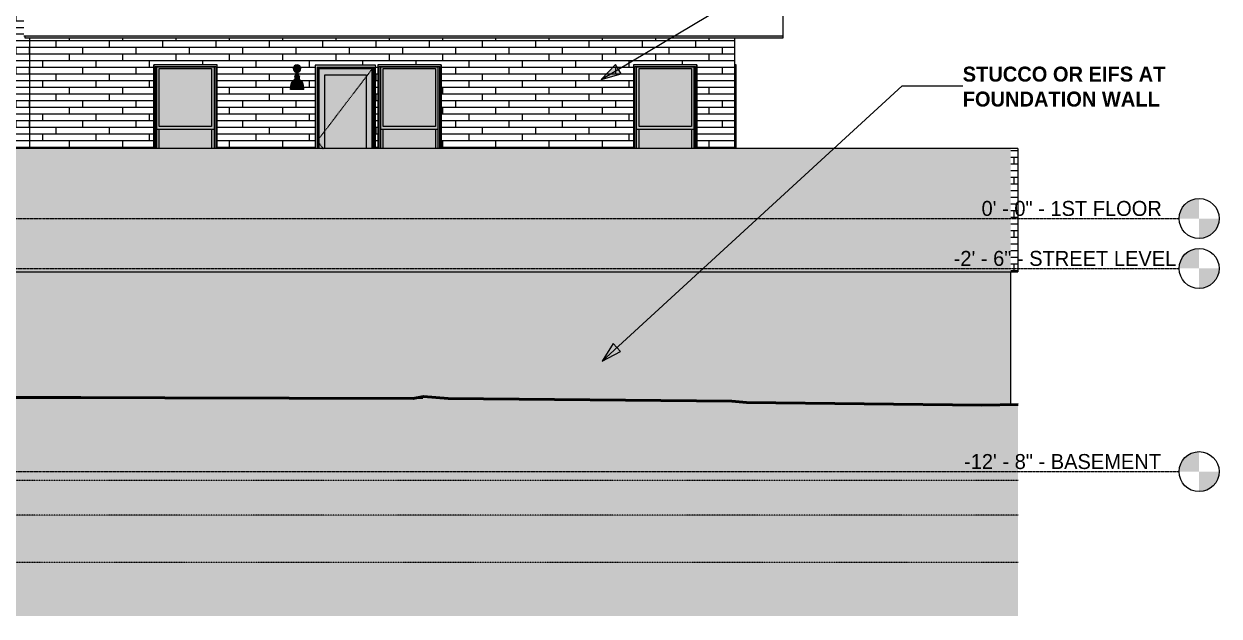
# Model space of a CAD drawing. Header units: inches. Extents: x -4178 to 1394, y -264 to 627.
# Drawn here: x -2524 to -1806, y -239 to 117 of the extents above; entities that cross this region are included whole.
import ezdxf

# ---------------------------------------------------------------- set-up
doc = ezdxf.new("R2010")
doc.units = ezdxf.units.IN
doc.header["$MEASUREMENT"] = 0
for name, pattern in [('Aligning Line 1_8_', [0.25, 0.125, -0.125]), ('Dash 1_16_', [0.125, 0.0625, -0.0625]), ('Grid Line 1_2_', [0.875, 0.5, -0.125, 0.125, -0.125])]:
    doc.linetypes.add(name, pattern=pattern)
for name, color, linetype, lineweight in [('0-1', 7, 'Continuous', 5), ('0-3', 165, 'Continuous', 5), ('A-CLNG-1', 13, 'Continuous', 5), ('A-CLNG-2', 13, 'Continuous', 9), ('A-DOOR-4', 31, 'Continuous', 9), ('A-DOOR-5', 31, 'Dash 1_16_', 9), ('A-DOOR-FRAM', 31, 'Continuous', 9), ('A-DOOR-GLAZ', 31, 'Continuous', 9), ('A-FLOR-LEVL', 51, 'Continuous', 9), ('A-FLOR-LEVL-1', 51, 'Grid Line 1_2_', 9), ('A-FLOR-LEVL-2', 147, 'Continuous', 9), ('A-GLAZ-1', 151, 'Continuous', 9), ('A-GLAZ-2', 151, 'Continuous', 20), ('A-WALL-3', 113, 'Continuous', 9), ('A-WALL-PATT-2', 111, 'Continuous', 9), ('C-TOPO', 7, 'Continuous', 9), ('C-TOPO-1', 250, 'Continuous', 50), ('E-LITE-EQPM', 33, 'Continuous', 9), ('G-ANNO-SYMB', 111, 'Aligning Line 1_8_', 9), ('G-ANNO-SYMB-1', 147, 'Aligning Line 1_8_', 9), ('G-ANNO-TEXT', 231, 'Continuous', 9), ('S-FNDN-1', 32, 'Continuous', 5), ('S-FNDN-2', 32, 'Continuous', 9)]:
    doc.layers.add(name, color=color, linetype=linetype, lineweight=lineweight)
doc.styles.add('Century Gothic', font='ufonts.com_century-gothic.ttf', dxfattribs={"height": 9})
doc.styles.add('Century Gothic_B', font='GOTHICB.TTF', dxfattribs={"height": 9})
pattern_1 = [(0, (-1929.199, 0.8), (0, 4), []), (90, (-1929.199, 0.8), (-8, 8), [4, -28]), (90, (-1913.199, 4.8), (-8, 8), [4, -28])]

# ---------------------------------------------------------------- blocks, each defined once
blk = doc.blocks.new('CTR  - Topography_rvt-1-BUILDING ELEVATION - WEST')
at = {"layer": 'C-TOPO'}
h = blk.add_hatch(dxfattribs=at)
h.set_pattern_fill('FP_3', color=256, style=0, pattern_type=2)
h.set_pattern_definition([(0, (-2936.56, 0), (24, 24), [24, -24]), (0, (-2936.56, 9), (24, 24), [24, -24]), (0, (-2936.56, 18), (24, 24), [24, -24]), (90, (-2933.56, 21), (-24, 24), [24, -24]), (90, (-2924.56, 21), (-24, 24), [24, -24]), (90, (-2915.56, 21), (-24, 24), [24, -24])])
h.paths.add_polyline_path([(-3078.28, -238.78), (-1926.91, -238.78), (-1926.91, -111.74), (-1948.54, -112.02), (-2089.83, -110.5), (-2098.67, -109.67), (-2269.1, -108), (-2283.86, -106.82), (-2289.99, -108), (-2520.53, -107.41), (-2640, -107.55), (-2645.4, -108), (-2730.41, -108), (-2736.58, -107.45), (-2865.63, -107.32), (-3028.03, -105.51), (-3133.52, -105.67), (-3191.84, -108), (-3208.83, -104.64), (-3243.43, -102.17), (-3381.47, -93.2), (-3477.77, -108), (-3552.41, -102.42), (-3643.76, -108), (-3681.9, -102.54), (-3912.57, -3.08), (-3919.57, 0), (-3932.13, 0), (-3985.01, -3.27), (-3985.01, -238.78), (-3133.45, -238.78)], flags=0)
for p, q in [((-1927.07, 0), (-1926.91, 0)), ((-1927.07, 0), (-1926.91, 0)), ((-1926.91, 0), (-1927.07, 0)), ((-2289.85, -107.97), (-2669.64, -106.27)), ((-2640, -107.55), (-2513.66, -107.4)), ((-2289.99, -108), (-2513.66, -107.4)), ((-2283.86, -106.82), (-2289.99, -108)), ((-2269.1, -108), (-2283.86, -106.82)), ((-2284.22, -108), (-2289.99, -108)), ((-2098.67, -109.67), (-2269.1, -108)), ((-2098.67, -109.67), (-2089.83, -110.5)), ((-2081.75, -110.59), (-2098.67, -109.67)), ((-2089.83, -110.5), (-1948.54, -112.02)), ((-2087.79, -110.63), (-2089.83, -110.5)), ((-1926.91, -111.74), (-1948.54, -112.02))]:
    blk.add_line(p, q, dxfattribs=at)
at = {"layer": 'C-TOPO-1'}
for p, q in [((-2513.66, -107.4), (-2640, -107.55)), ((-2289.99, -108), (-2513.66, -107.4)), ((-2283.86, -106.82), (-2289.99, -108)), ((-2269.1, -108), (-2283.86, -106.82)), ((-2098.67, -109.67), (-2269.1, -108)), ((-2089.83, -110.5), (-2098.67, -109.67)), ((-1948.54, -112.02), (-2089.83, -110.5)), ((-1926.91, -111.74), (-1948.54, -112.02))]:
    blk.add_line(p, q, dxfattribs=at)
blk = doc.blocks.new('Level - Level Head - Circle-50818-BUILDING ELEVATION - WEST')
at = {"layer": 'A-FLOR-LEVL'}
h = blk.add_hatch(color=256, dxfattribs=at)
edge = h.paths.add_edge_path(flags=0)
edge.add_line((-1818.2, 0), (-1830.2, 0))
edge.add_arc((-1818.2, 0), 12, 90, 180, ccw=False)
edge.add_line((-1818.2, 12), (-1818.2, 0))
h = blk.add_hatch(color=256, dxfattribs=at)
edge = h.paths.add_edge_path(flags=0)
edge.add_line((-1818.2, -12), (-1818.2, 0))
edge.add_line((-1818.2, 0), (-1806.2, 0))
edge.add_arc((-1818.2, 0), 12, 270, 360, ccw=False)
at = {"layer": 'A-FLOR-LEVL-2'}
blk.add_circle((-1818.2, 0), 12, dxfattribs=at)
blk = doc.blocks.new('CTR - 1st Phase -Stairs _ Elevators_rvt-1-BUILDING ELEVATION - WEST')
at = {"layer": 'A-FLOR-LEVL-1'}
for p, q in [((-4168.71, 0), (-1830.2, 0)), ((-4168.71, -30), (-1830.2, -30)), ((-4168.71, -152), (-1830.2, -152))]:
    blk.add_line(p, q, dxfattribs=at)
at = {"layer": 'G-ANNO-SYMB-1'}
blk.add_line((-1926.91, -206.49), (-4071.96, -206.49), dxfattribs=at)
at = {"layer": '0-3'}
for p in [(0, 0), (0, -30), (0, -152)]:
    blk.add_blockref('Level - Level Head - Circle-50818-BUILDING ELEVATION - WEST', p, dxfattribs=at)
at = {"layer": 'A-FLOR-LEVL', "char_height": 9, "attachment_point": 1, "style": 'Century Gothic'}
for s, insert, width in [('0\' - 0" - 1ST FLOOR', (-1948.81, 10.55), 129.987), ('-2\' - 6" - STREET LEVEL', (-1965.55, -19.45), 150.288), ('-12\' - 8" - BASEMENT', (-1959.32, -141.45), 142.713)]:
    blk.add_mtext(s, dxfattribs=dict(at, insert=insert, width=width))
blk = doc.blocks.new('Door-Inswing-Andersen-400_Series-Single - 3_ 0-1_8_ x custom height - _1st _ 2nd floor-2651741-BUILDING ELEVATION - WEST')
at = {"layer": 'A-DOOR-FRAM'}
for points in [[(-3288.55, 42), (-3288.51, 90.97), (-3254.49, 90.97), (-3254.49, 42), (-3253.46, 42), (-3253.46, 92), (-3289.59, 92), (-3289.59, 42), (-3288.84, 42)], [(-3288.21, 42), (-3288.21, 90.62), (-3288.55, 90.97), (-3288.55, 42)], [(-3254.95, 90.62), (-3254.84, 90.62), (-3254.49, 90.97), (-3288.55, 90.97), (-3288.21, 90.62), (-3255.02, 90.62)], [(-3288.1, 42), (-3287.52, 42), (-3287.52, 89.94), (-3288.21, 90.62), (-3288.21, 42)], [(-3267.59, 89.94), (-3255.52, 89.94), (-3254.84, 90.62), (-3288.21, 90.62), (-3287.52, 89.94), (-3283.96, 89.94)], [(-3257.47, 42), (-3255.52, 42), (-3255.52, 89.94), (-3287.52, 89.94), (-3287.52, 42), (-3283.96, 42), (-3283.96, 86.37), (-3259.09, 86.37), (-3259.09, 42)], [(-3254.95, 42), (-3254.84, 42), (-3254.84, 90.62), (-3255.52, 89.94), (-3255.52, 42)], [(-3254.49, 42), (-3254.49, 90.97), (-3254.84, 90.62), (-3254.84, 42)]]:
    blk.add_hatch(color=256, dxfattribs=at).paths.add_polyline_path(points, flags=0)
at = {"layer": 'A-DOOR-GLAZ'}
blk.add_hatch(color=256, dxfattribs=at).paths.add_polyline_path([(-3259.09, 42), (-3259.09, 86.37), (-3283.96, 86.37), (-3283.96, 42), (-3267.59, 42)], flags=0)
at = {"layer": 'A-DOOR-5'}
for p, q in [((-3287.52, 47.74), (-3255.52, 89.67)), ((-3287.52, 45.45), (-3284.89, 42))]:
    blk.add_line(p, q, dxfattribs=at)
at = {"layer": 'A-DOOR-FRAM'}
for p, q in [((-3289.59, 92), (-3289.59, 42)), ((-3253.46, 92), (-3289.59, 92)), ((-3289.59, 92), (-3289.59, 42)), ((-3253.46, 92), (-3289.59, 92)), ((-3288.55, 90.97), (-3288.55, 42)), ((-3288.55, 90.97), (-3254.49, 90.97)), ((-3288.21, 90.62), (-3288.55, 90.97)), ((-3288.55, 90.97), (-3288.55, 42)), ((-3288.55, 90.97), (-3254.49, 90.97)), ((-3287.52, 89.94), (-3288.21, 90.62)), ((-3288.21, 90.62), (-3288.21, 42)), ((-3254.84, 90.62), (-3288.21, 90.62)), ((-3287.52, 89.94), (-3287.52, 42)), ((-3255.52, 89.94), (-3287.52, 89.94)), ((-3283.96, 42), (-3283.96, 86.37)), ((-3283.96, 86.37), (-3259.09, 86.37)), ((-3259.09, 86.37), (-3259.09, 42)), ((-3255.52, 89.94), (-3254.84, 90.62)), ((-3255.52, 42), (-3255.52, 89.94)), ((-3254.84, 90.62), (-3254.49, 90.97)), ((-3254.84, 42), (-3254.84, 90.62)), ((-3254.49, 90.97), (-3254.49, 42)), ((-3254.49, 90.97), (-3254.49, 42)), ((-3253.46, 42), (-3253.46, 92)), ((-3253.46, 42), (-3253.46, 92))]:
    blk.add_line(p, q, dxfattribs=at)
blk = doc.blocks.new('Window-Double_Hung-Andersen-400_Series-Tilt_Wash - 1st Floor-2636178-BUILDING ELEVATION - WEST')
at = {"layer": 'A-GLAZ-1'}
for points in [[(-2847.06, 42), (-2847.06, 91), (-2812.79, 91), (-2812.79, 42), (-2810.91, 42), (-2810.92, 92.25), (-2848.94, 92.25), (-2848.94, 42), (-2847.69, 42)], [(-2814.22, 55.25), (-2814.22, 90), (-2845.62, 90), (-2845.62, 55.25), (-2815.11, 55.25)], [(-2814.22, 42), (-2814.22, 53.75), (-2845.62, 53.75), (-2845.62, 42), (-2831.33, 42)]]:
    blk.add_hatch(color=256, dxfattribs=at).paths.add_polyline_path(points, flags=0)
h = blk.add_hatch(color=256, dxfattribs=at)
h.paths.add_polyline_path([(-2815.11, 53.75), (-2812.79, 53.75), (-2812.79, 91), (-2847.06, 90.99), (-2847.06, 53.75), (-2831.87, 53.75)], flags=0)
h.paths.add_polyline_path([(-2845.62, 55.25), (-2845.62, 90), (-2814.22, 90), (-2814.22, 55.25), (-2831.87, 55.25)], flags=0)
h = blk.add_hatch(color=256, dxfattribs=at)
h.paths.add_polyline_path([(-2847.06, 42), (-2845.62, 42), (-2845.62, 53.75), (-2847.06, 53.75), (-2847.06, 45.39)], flags=0)
h.paths.add_polyline_path([(-2812.79, 42), (-2812.79, 53.75), (-2814.22, 53.75), (-2814.22, 42), (-2812.97, 42)], flags=0)
for p, q in [((-2810.91, 92.25), (-2848.94, 92.25)), ((-2848.94, 92.25), (-2848.94, 42)), ((-2848.94, 92.25), (-2848.94, 42)), ((-2810.91, 92.25), (-2848.94, 92.25)), ((-2848.12, 91.31), (-2811.72, 91.31)), ((-2848.12, 42), (-2848.12, 91.31)), ((-2847.06, 42), (-2847.06, 91)), ((-2847.06, 91), (-2812.79, 91)), ((-2845.62, 55.25), (-2845.62, 90)), ((-2845.62, 90), (-2814.22, 90)), ((-2814.22, 90), (-2814.22, 55.25)), ((-2812.79, 91), (-2812.79, 42)), ((-2811.72, 42), (-2811.72, 91.31)), ((-2810.91, 42), (-2810.91, 92.25)), ((-2810.91, 92.25), (-2810.91, 42)), ((-2847.06, 53.75), (-2812.79, 53.75)), ((-2814.22, 55.25), (-2845.62, 55.25)), ((-2845.62, 42), (-2845.62, 53.75)), ((-2814.22, 53.75), (-2814.22, 42))]:
    blk.add_line(p, q, dxfattribs=at)
blk = doc.blocks.new('Window-Double_Hung-Andersen-400_Series-Tilt_Wash - 1st Floor-V10-BUILDING ELEVATION - WEST')
at = {"layer": 'A-GLAZ-2'}
for p, q in [((-2096.2, 92.25), (-2096.82, 92.25)), ((-2096.2, 91.31), (-2096.82, 91.31)), ((-2096.2, 42), (-2096.2, 92.25))]:
    blk.add_line(p, q, dxfattribs=at)
blk = doc.blocks.new('VISA-OW2400-02-SASS - OW2400-L30K-MVOLT-2031435-BUILDING ELEVATION - WEST')
at = {"layer": 'E-LITE-EQPM'}
h = blk.add_hatch(color=256, dxfattribs=at)
h.paths.add_polyline_path([(-2359.14, 87.83), (-2358.61, 88.05), (-2358.15, 88.41), (-2357.79, 88.88), (-2357.56, 89.42), (-2357.49, 90), (-2357.56, 90.58), (-2357.79, 91.13), (-2358.15, 91.59), (-2358.61, 91.95), (-2359.15, 92.17), (-2359.74, 92.25), (-2360.32, 92.17), (-2360.86, 91.95), (-2361.33, 91.59), (-2361.68, 91.13), (-2361.91, 90.58), (-2361.99, 90), (-2361.91, 89.42), (-2361.68, 88.88), (-2361.33, 88.41), (-2360.86, 88.05), (-2360.33, 87.83), (-2360.12, 89.24), (-2360.46, 89.55), (-2360.5, 89.68), (-2360.52, 89.69), (-2360.57, 90.05), (-2360.48, 90.32), (-2360.47, 90.39), (-2360.45, 90.44), (-2360.15, 90.73), (-2360.05, 90.75), (-2359.89, 90.85), (-2359.88, 90.79), (-2359.82, 90.77), (-2359.74, 90.71), (-2359.67, 90.77), (-2359.73, 90.79), (-2359.64, 90.85), (-2359.4, 90.71), (-2359.48, 90.83), (-2359.33, 90.75), (-2359.18, 90.65), (-2359.03, 90.46), (-2358.92, 90.19), (-2358.9, 90.02), (-2358.97, 89.66), (-2359.03, 89.63), (-2359.12, 89.41), (-2359.2, 89.35), (-2359.37, 89.22), (-2359.15, 87.89)], flags=0)
h.paths.add_polyline_path([(-2359.74, 90.77), (-2359.84, 90.79), (-2359.8, 90.87), (-2359.74, 90.77)], flags=0)
for points in [[(-2359.84, 85.93), (-2359.74, 85.93), (-2359.74, 89.22), (-2360.1, 89.22), (-2360.61, 85.93), (-2359.92, 85.93)], [(-2359.44, 89.22), (-2359.37, 89.22), (-2359.05, 89.53), (-2359.01, 89.67), (-2358.97, 89.67), (-2358.9, 89.82), (-2358.9, 90.02), (-2358.92, 90.19), (-2359.05, 90.5), (-2359.18, 90.65), (-2359.4, 90.8), (-2359.48, 90.81), (-2359.48, 90.75), (-2359.69, 90.84), (-2359.74, 90.77), (-2359.64, 90.77), (-2359.74, 90.67), (-2359.74, 89.22), (-2359.46, 89.22)], [(-2359.64, 85.93), (-2358.84, 85.93), (-2359.4, 89.22), (-2359.74, 89.22), (-2359.74, 85.93)], [(-2363.03, 77.98), (-2359.74, 77.98), (-2359.74, 80.85), (-2363.13, 80.85), (-2363.43, 79.24), (-2363.48, 78.13), (-2363.49, 77.98), (-2363.25, 77.98)], [(-2362.22, 80.85), (-2359.74, 80.85), (-2359.74, 83.41), (-2361.19, 83.41), (-2362.07, 82.8), (-2362.78, 81.93), (-2363.13, 80.85), (-2362.43, 80.85)], [(-2361.19, 85.29), (-2359.74, 85.29), (-2359.75, 85.54), (-2361.19, 85.54)], [(-2360.54, 83.41), (-2359.74, 83.41), (-2359.75, 83.66), (-2361.19, 83.66), (-2361.19, 83.41), (-2360.56, 83.41)], [(-2360.99, 83.72), (-2359.74, 83.72), (-2359.74, 85.22), (-2361.12, 85.22), (-2361.09, 83.72), (-2361.03, 83.72)], [(-2361.09, 85.54), (-2359.74, 85.54), (-2359.74, 85.65), (-2359.74, 85.67), (-2359.74, 85.7), (-2360.74, 85.67), (-2360.74, 85.65), (-2361.03, 85.62)], [(-2360.03, 85.22), (-2359.74, 85.22), (-2359.75, 85.29), (-2360.99, 85.29), (-2360.93, 85.22), (-2360.05, 85.22)], [(-2360.06, 83.66), (-2359.74, 83.67), (-2359.74, 83.72), (-2360.93, 83.72), (-2360.99, 83.66), (-2360.08, 83.66)], [(-2360.63, 85.74), (-2360.51, 85.73), (-2360.49, 85.71), (-2360.29, 85.72), (-2360.08, 85.72), (-2359.9, 85.7), (-2359.74, 85.73), (-2359.74, 85.93), (-2360.64, 85.93), (-2360.68, 85.81), (-2360.61, 85.81)], [(-2359.26, 85.7), (-2358.98, 85.72), (-2358.95, 85.75), (-2358.84, 85.74), (-2358.85, 85.77), (-2358.84, 85.8), (-2358.75, 85.78), (-2358.75, 85.8), (-2358.84, 85.93), (-2359.74, 85.93), (-2359.74, 85.7), (-2359.35, 85.71), (-2359.26, 85.7)], [(-2358.44, 85.54), (-2358.38, 85.54), (-2358.48, 85.64), (-2359.74, 85.7), (-2359.74, 85.67), (-2359.74, 85.65), (-2359.74, 85.54), (-2358.45, 85.54)], [(-2358.38, 85.29), (-2358.29, 85.29), (-2358.29, 85.54), (-2359.74, 85.54), (-2359.72, 85.29), (-2358.44, 85.29)], [(-2359.05, 85.22), (-2358.54, 85.22), (-2358.48, 85.29), (-2359.74, 85.29), (-2359.74, 85.22), (-2359.1, 85.22)], [(-2358.48, 83.72), (-2358.35, 83.72), (-2358.35, 85.22), (-2359.74, 85.22), (-2359.74, 83.72), (-2358.54, 83.72)], [(-2359.74, 83.66), (-2358.48, 83.66), (-2358.56, 83.72), (-2359.74, 83.72)], [(-2358.34, 83.41), (-2358.29, 83.41), (-2358.29, 83.66), (-2359.74, 83.66), (-2359.74, 83.41), (-2358.38, 83.41)], [(-2358.56, 80.85), (-2356.34, 80.85), (-2356.75, 82.01), (-2357.54, 82.91), (-2358.34, 83.41), (-2359.74, 83.41), (-2359.74, 80.85), (-2358.71, 80.85)], [(-2359.74, 77.98), (-2355.99, 77.98), (-2356.01, 78.79), (-2356.09, 79.6), (-2356.34, 80.85), (-2359.74, 80.85), (-2359.74, 78.3)], [(-2359.74, 77.38), (-2359.74, 77.98), (-2363.73, 77.98), (-2363.73, 77.38), (-2359.82, 77.38)], [(-2357.59, 77.38), (-2355.74, 77.38), (-2355.74, 77.98), (-2359.74, 77.98), (-2359.74, 77.38), (-2358.1, 77.38)]]:
    blk.add_hatch(color=256, dxfattribs=at).paths.add_polyline_path(points, flags=0)
h = blk.add_hatch(color=256, dxfattribs=at)
h.paths.add_polyline_path([(-2359.82, 89.22), (-2359.74, 89.22), (-2359.74, 90.71), (-2359.89, 90.79), (-2359.92, 90.79), (-2359.92, 90.84), (-2360.05, 90.79), (-2360.08, 90.79), (-2360.48, 90.41), (-2360.48, 90.32), (-2360.54, 90.2), (-2360.56, 89.97), (-2360.5, 89.68), (-2360.47, 89.65), (-2360.46, 89.54), (-2360.1, 89.22), (-2359.84, 89.22)], flags=0)
h.paths.add_polyline_path([(-2359.74, 90.77), (-2359.8, 90.87), (-2359.84, 90.79), (-2359.74, 90.77)], flags=0)
for p, q in [((-2360.16, 89.22), (-2360.68, 85.93)), ((-2359.74, 89.22), (-2360.1, 89.22)), ((-2359.37, 89.22), (-2359.74, 89.22)), ((-2358.79, 85.93), (-2359.31, 89.22)), ((-2361.19, 85.54), (-2361.19, 85.29)), ((-2359.74, 85.54), (-2361.19, 85.54)), ((-2361.19, 85.29), (-2361.12, 85.22)), ((-2359.74, 85.29), (-2361.19, 85.29)), ((-2361.12, 83.72), (-2361.19, 83.66)), ((-2361.19, 83.66), (-2361.19, 83.41)), ((-2359.74, 83.66), (-2361.19, 83.66)), ((-2359.74, 83.41), (-2361.19, 83.41)), ((-2361.12, 85.22), (-2361.12, 83.72)), ((-2359.74, 85.22), (-2361.12, 85.22)), ((-2359.74, 83.72), (-2361.12, 83.72)), ((-2359.74, 85.7), (-2360.85, 85.7)), ((-2360.68, 85.7), (-2360.42, 85.7)), ((-2359.74, 85.93), (-2360.64, 85.93)), ((-2358.84, 85.93), (-2359.74, 85.93)), ((-2358.62, 85.7), (-2359.74, 85.7)), ((-2358.48, 85.54), (-2359.74, 85.54)), ((-2358.29, 85.29), (-2359.74, 85.29)), ((-2358.35, 85.22), (-2359.74, 85.22)), ((-2358.35, 83.72), (-2359.74, 83.72)), ((-2358.29, 83.66), (-2359.74, 83.66)), ((-2358.29, 83.41), (-2359.74, 83.41)), ((-2359.05, 85.7), (-2358.62, 85.7)), ((-2358.29, 85.54), (-2358.41, 85.54)), ((-2358.35, 85.22), (-2358.29, 85.29)), ((-2358.35, 83.72), (-2358.35, 85.22)), ((-2358.29, 83.66), (-2358.35, 83.72)), ((-2358.29, 85.29), (-2358.29, 85.54)), ((-2358.29, 83.41), (-2358.29, 83.66)), ((-2363.79, 77.98), (-2363.79, 77.38)), ((-2363.73, 77.98), (-2359.74, 77.98)), ((-2359.74, 77.38), (-2363.73, 77.38)), ((-2359.74, 77.98), (-2355.74, 77.98)), ((-2355.74, 77.38), (-2359.74, 77.38)), ((-2355.68, 77.38), (-2355.68, 77.98))]:
    blk.add_line(p, q, dxfattribs=at)
at = {"layer": 'E-LITE-EQPM', "flags": 128}
for points in [[(-2360.16, 89.22), (-2360.19, 89.24), (-2360.22, 89.26), (-2360.25, 89.29), (-2360.28, 89.31), (-2360.3, 89.34), (-2360.33, 89.36), (-2360.36, 89.39), (-2360.38, 89.42), (-2360.4, 89.45), (-2360.42, 89.48), (-2360.44, 89.51), (-2360.46, 89.54), (-2360.48, 89.57), (-2360.5, 89.6), (-2360.51, 89.64), (-2360.53, 89.67), (-2360.54, 89.71), (-2360.55, 89.74), (-2360.56, 89.78), (-2360.57, 89.81), (-2360.58, 89.85), (-2360.58, 89.89), (-2360.58, 89.92), (-2360.59, 89.96), (-2360.59, 90), (-2360.59, 90.03), (-2360.59, 90.07), (-2360.58, 90.11), (-2360.58, 90.14), (-2360.57, 90.18), (-2360.56, 90.22), (-2360.55, 90.25), (-2360.54, 90.29), (-2360.53, 90.32), (-2360.52, 90.36), (-2360.5, 90.39), (-2360.49, 90.42), (-2360.47, 90.46), (-2360.45, 90.49), (-2360.43, 90.52), (-2360.41, 90.55), (-2360.39, 90.58), (-2360.36, 90.61), (-2360.34, 90.63), (-2360.31, 90.66), (-2360.28, 90.68), (-2360.26, 90.71), (-2360.23, 90.73), (-2360.2, 90.75), (-2360.17, 90.77), (-2360.14, 90.79), (-2360.1, 90.81), (-2360.07, 90.83), (-2360.04, 90.84), (-2360, 90.86), (-2359.97, 90.87), (-2359.93, 90.88), (-2359.9, 90.89), (-2359.86, 90.9), (-2359.83, 90.91), (-2359.79, 90.91), (-2359.75, 90.92), (-2359.74, 90.92)], [(-2359.74, 90.92), (-2359.7, 90.92), (-2359.66, 90.91), (-2359.63, 90.91), (-2359.59, 90.9), (-2359.55, 90.89), (-2359.52, 90.88), (-2359.48, 90.87), (-2359.45, 90.85), (-2359.42, 90.84), (-2359.38, 90.82), (-2359.35, 90.8), (-2359.32, 90.78), (-2359.29, 90.76), (-2359.26, 90.74), (-2359.23, 90.72), (-2359.2, 90.7), (-2359.17, 90.67), (-2359.15, 90.65), (-2359.12, 90.62), (-2359.1, 90.59), (-2359.08, 90.56), (-2359.05, 90.53), (-2359.03, 90.5), (-2359.01, 90.47), (-2359, 90.44), (-2358.98, 90.41), (-2358.96, 90.37), (-2358.95, 90.34), (-2358.94, 90.3), (-2358.92, 90.27), (-2358.91, 90.23), (-2358.91, 90.2), (-2358.9, 90.16), (-2358.89, 90.12), (-2358.89, 90.09), (-2358.89, 90.05), (-2358.88, 90.01), (-2358.89, 89.98), (-2358.89, 89.94), (-2358.89, 89.9), (-2358.89, 89.87), (-2358.9, 89.83), (-2358.91, 89.79), (-2358.92, 89.76), (-2358.93, 89.72), (-2358.94, 89.69), (-2358.95, 89.65), (-2358.97, 89.62), (-2358.98, 89.59), (-2359, 89.55), (-2359.02, 89.52), (-2359.04, 89.49), (-2359.06, 89.46), (-2359.08, 89.43), (-2359.11, 89.4), (-2359.13, 89.38), (-2359.16, 89.35), (-2359.18, 89.32), (-2359.21, 89.3), (-2359.24, 89.28), (-2359.27, 89.25), (-2359.3, 89.23), (-2359.31, 89.22)], [(-2363.54, 77.98), (-2363.48, 78.83), (-2363.38, 79.68), (-2363.25, 80.52), (-2363.19, 80.85)], [(-2363.19, 80.85), (-2363.16, 80.99), (-2363.12, 81.12), (-2363.08, 81.26), (-2363.03, 81.4), (-2362.98, 81.53), (-2362.92, 81.66), (-2362.86, 81.79), (-2362.79, 81.91), (-2362.72, 82.04), (-2362.64, 82.16), (-2362.56, 82.28), (-2362.48, 82.39), (-2362.38, 82.5), (-2362.29, 82.61), (-2362.19, 82.71), (-2362.09, 82.81), (-2361.98, 82.9), (-2361.87, 82.99), (-2361.75, 83.08), (-2361.63, 83.16), (-2361.51, 83.23), (-2361.39, 83.3), (-2361.26, 83.37), (-2361.19, 83.41)], [(-2361.19, 85.54), (-2361.17, 85.56), (-2361.16, 85.57), (-2361.15, 85.58), (-2361.14, 85.59), (-2361.12, 85.61), (-2361.11, 85.62), (-2361.09, 85.63), (-2361.08, 85.64), (-2361.06, 85.65), (-2361.05, 85.66), (-2361.03, 85.66), (-2361.01, 85.67), (-2361, 85.68), (-2360.98, 85.68), (-2360.96, 85.69), (-2360.94, 85.69), (-2360.93, 85.7), (-2360.91, 85.7), (-2360.91, 85.7)], [(-2360.91, 85.7), (-2360.9, 85.7), (-2360.89, 85.7), (-2360.88, 85.7), (-2360.87, 85.71), (-2360.86, 85.71), (-2360.85, 85.71), (-2360.84, 85.71), (-2360.84, 85.71), (-2360.83, 85.72), (-2360.82, 85.72), (-2360.81, 85.72), (-2360.8, 85.73), (-2360.79, 85.73), (-2360.79, 85.74), (-2360.78, 85.74), (-2360.77, 85.75), (-2360.77, 85.75), (-2360.76, 85.76), (-2360.75, 85.76), (-2360.75, 85.77), (-2360.74, 85.78), (-2360.73, 85.78), (-2360.73, 85.79), (-2360.72, 85.8), (-2360.72, 85.81), (-2360.71, 85.81), (-2360.71, 85.82), (-2360.7, 85.83), (-2360.7, 85.84), (-2360.7, 85.85), (-2360.69, 85.85), (-2360.69, 85.86), (-2360.69, 85.87), (-2360.69, 85.88), (-2360.68, 85.89), (-2360.68, 85.9), (-2360.68, 85.91), (-2360.68, 85.92), (-2360.68, 85.93), (-2360.68, 85.93)], [(-2358.79, 85.93), (-2358.79, 85.92), (-2358.79, 85.91), (-2358.79, 85.9), (-2358.79, 85.89), (-2358.79, 85.88), (-2358.78, 85.87), (-2358.78, 85.87), (-2358.78, 85.86), (-2358.78, 85.85), (-2358.77, 85.84), (-2358.77, 85.83), (-2358.77, 85.82), (-2358.76, 85.82), (-2358.76, 85.81), (-2358.75, 85.8), (-2358.75, 85.79), (-2358.74, 85.79), (-2358.74, 85.78), (-2358.73, 85.77), (-2358.72, 85.77), (-2358.72, 85.76), (-2358.71, 85.75), (-2358.7, 85.75), (-2358.69, 85.74), (-2358.69, 85.74), (-2358.68, 85.73), (-2358.67, 85.73), (-2358.66, 85.72), (-2358.66, 85.72), (-2358.65, 85.72), (-2358.64, 85.71), (-2358.63, 85.71), (-2358.62, 85.71), (-2358.61, 85.71), (-2358.6, 85.71), (-2358.6, 85.7), (-2358.59, 85.7), (-2358.58, 85.7), (-2358.57, 85.7), (-2358.57, 85.7)], [(-2358.57, 85.7), (-2358.55, 85.7), (-2358.53, 85.69), (-2358.51, 85.69), (-2358.5, 85.68), (-2358.48, 85.68), (-2358.46, 85.67), (-2358.44, 85.66), (-2358.43, 85.66), (-2358.41, 85.65), (-2358.4, 85.64), (-2358.38, 85.63), (-2358.37, 85.62), (-2358.35, 85.61), (-2358.34, 85.59), (-2358.33, 85.58), (-2358.31, 85.57), (-2358.3, 85.56), (-2358.29, 85.54), (-2358.29, 85.54)], [(-2358.29, 83.41), (-2358.16, 83.34), (-2358.03, 83.28), (-2357.91, 83.2), (-2357.79, 83.12), (-2357.67, 83.04), (-2357.56, 82.95), (-2357.45, 82.86), (-2357.34, 82.77), (-2357.24, 82.67), (-2357.14, 82.56), (-2357.05, 82.45), (-2356.96, 82.34), (-2356.88, 82.23), (-2356.8, 82.11), (-2356.72, 81.99), (-2356.65, 81.86), (-2356.58, 81.74), (-2356.52, 81.61), (-2356.47, 81.47), (-2356.42, 81.34), (-2356.38, 81.2), (-2356.34, 81.07), (-2356.3, 80.93), (-2356.29, 80.85)], [(-2356.29, 80.85), (-2356.14, 80), (-2356.03, 79.16), (-2355.95, 78.3), (-2355.93, 77.98)]]:
    blk.add_lwpolyline(points, dxfattribs=at)
at = {"layer": 'E-LITE-EQPM'}
for start, end in [(360, 180), (180, 254.74539), (285.25461, 360)]:
    blk.add_arc((-2359.74, 90), 2.25, start, end, dxfattribs=at)
blk = doc.blocks.new('Window-Double_Hung-Andersen-400_Series-Tilt_Wash - 1st Floor-2636085-BUILDING ELEVATION - WEST')
at = {"layer": 'A-GLAZ-1'}
for points in [[(-3368.64, 42), (-3367.4, 42), (-3367.4, 92.25), (-3405.42, 92.25), (-3405.42, 42), (-3403.55, 42), (-3403.55, 91), (-3369.27, 91), (-3369.27, 42)], [(-3401.66, 55.25), (-3370.71, 55.25), (-3370.71, 90), (-3402.11, 90), (-3402.11, 55.25)], [(-3370.71, 42), (-3370.71, 53.75), (-3402.11, 53.75), (-3402.11, 42), (-3401.66, 42)]]:
    blk.add_hatch(color=256, dxfattribs=at).paths.add_polyline_path(points, flags=0)
h = blk.add_hatch(color=256, dxfattribs=at)
h.paths.add_polyline_path([(-3369.27, 53.75), (-3369.27, 91), (-3403.55, 90.99), (-3403.55, 53.75), (-3370.71, 53.75)], flags=0)
h.paths.add_polyline_path([(-3401.66, 55.25), (-3402.11, 55.25), (-3402.11, 90), (-3370.71, 90), (-3370.71, 55.25)], flags=0)
h = blk.add_hatch(color=256, dxfattribs=at)
h.paths.add_polyline_path([(-3402.11, 42), (-3402.11, 53.75), (-3403.55, 53.75), (-3403.55, 42), (-3403.36, 42)], flags=0)
h.paths.add_polyline_path([(-3370.71, 42), (-3369.27, 42), (-3369.27, 53.75), (-3370.71, 53.75), (-3370.71, 48.39)], flags=0)
for p, q in [((-3367.4, 92.25), (-3405.42, 92.25)), ((-3405.42, 92.25), (-3405.42, 42)), ((-3405.42, 42), (-3405.42, 92.25)), ((-3367.4, 92.25), (-3405.42, 92.25)), ((-3404.61, 91.31), (-3404.61, 42)), ((-3404.61, 91.31), (-3368.21, 91.31)), ((-3403.55, 42), (-3403.55, 91)), ((-3403.55, 91), (-3369.27, 91)), ((-3402.11, 55.25), (-3402.11, 90)), ((-3402.11, 90), (-3370.71, 90)), ((-3370.71, 90), (-3370.71, 55.25)), ((-3369.27, 91), (-3369.27, 42)), ((-3368.21, 91.31), (-3368.21, 42)), ((-3367.4, 42), (-3367.4, 92.25)), ((-3367.4, 42), (-3367.4, 92.25)), ((-3403.55, 53.75), (-3369.27, 53.75)), ((-3370.71, 55.25), (-3402.11, 55.25)), ((-3402.11, 42), (-3402.11, 53.75)), ((-3370.71, 53.75), (-3370.71, 42))]:
    blk.add_line(p, q, dxfattribs=at)

msp = doc.modelspace()

# ---------------------------------------------------------------- hatches: boundary and pattern name
at = {"layer": 'A-CLNG-1'}
msp.add_hatch(color=256, dxfattribs=at).paths.add_polyline_path([(-2128.014, 108.375), (-2068.174, 108.375), (-2068.174, 109.75), (-2522.974, 109.75), (-2522.974, 108.375), (-2195.048, 108.375)], flags=0)
at = {"layer": 'A-WALL-PATT-2'}
h = msp.add_hatch(dxfattribs=at)
h.set_pattern_fill('FP_19', color=256, style=0, pattern_type=2)
h.set_pattern_definition([(0, (-2688.324, 2.8), (0, 4), []), (90, (-2688.324, 2.8), (-8, 8), [4, -28]), (90, (-2672.324, 6.8), (-8, 8), [4, -28])])
h.paths.add_polyline_path([(-2709.961, 42), (-2696.324, 42), (-2696.324, 102), (-2656.324, 102), (-2656.324, 42), (-2520.324, 42), (-2520.324, 108.375), (-2522.974, 108.375), (-2522.974, 109.75), (-2523.724, 109.75), (-2523.724, 230), (-2636.924, 230), (-2636.924, 109.75), (-2637.674, 109.75), (-2637.674, 108.375), (-2712.324, 108.375), (-2712.324, 53), (-2709.961, 53), (-2709.961, 48.386)], flags=0)
h.paths.add_polyline_path([(-2639.151, 85.702), (-2639.533, 85.715), (-2639.34, 85.702), (-2639.152, 85.702)], flags=0)
h.paths.add_polyline_path([(-2642.921, 77.384), (-2643.62, 77.384), (-2643.62, 77.978), (-2643.373, 77.978), (-2643.317, 79.238), (-2643.301, 79.418), (-2642.921, 81.154), (-2642.66, 81.954), (-2641.841, 82.895), (-2641.074, 83.406), (-2641.074, 83.656), (-2640.879, 83.656), (-2640.821, 83.724), (-2641.006, 83.724), (-2640.977, 85.224), (-2640.821, 85.224), (-2640.914, 85.291), (-2641.074, 85.291), (-2641.074, 85.541), (-2640.977, 85.541), (-2640.879, 85.638), (-2640.23, 85.727), (-2640.376, 85.71), (-2640.393, 85.744), (-2640.419, 85.761), (-2640.515, 85.744), (-2640.524, 85.814), (-2640.568, 85.832), (-2640.524, 85.927), (-2640.216, 87.83), (-2640.75, 88.051), (-2641.216, 88.409), (-2641.573, 88.875), (-2641.798, 89.418), (-2641.875, 90), (-2641.734, 90.736), (-2641.573, 91.125), (-2641.216, 91.591), (-2640.75, 91.949), (-2640.207, 92.173), (-2639.625, 92.25), (-2639.042, 92.173), (-2638.5, 91.949), (-2638.034, 91.591), (-2637.676, 91.125), (-2637.451, 90.582), (-2637.375, 90), (-2637.451, 89.418), (-2637.676, 88.875), (-2638.034, 88.409), (-2638.5, 88.051), (-2639.032, 87.827), (-2638.681, 85.864), (-2638.683, 85.799), (-2638.779, 85.797), (-2638.779, 85.751), (-2638.779, 85.708), (-2639.127, 85.707), (-2638.934, 85.702), (-2638.336, 85.619), (-2638.223, 85.541), (-2638.175, 85.541), (-2638.175, 85.291), (-2638.37, 85.291), (-2638.428, 85.224), (-2638.243, 85.224), (-2638.272, 83.724), (-2638.428, 83.724), (-2638.336, 83.656), (-2638.175, 83.656), (-2638.175, 83.406), (-2637.299, 82.811), (-2636.58, 81.926), (-2636.191, 80.662), (-2635.948, 79.418), (-2635.876, 77.978), (-2635.629, 77.978), (-2635.629, 77.384), (-2642.905, 77.384)], flags=0)
h = msp.add_hatch(dxfattribs=at)
h.set_pattern_fill('FP_12', color=256, style=0, pattern_type=2)
h.set_pattern_definition([(0, (-2520.324, -29.2), (0, 4), []), (90, (-2520.324, -29.2), (-8, 8), [4, -28]), (90, (-2504.324, -25.2), (-8, 8), [4, -28])])
h.paths.add_polyline_path([(-2520.324, 42), (-2445.735, 42), (-2445.735, 92.25), (-2407.712, 92.25), (-2407.712, 42), (-2348.786, 42), (-2348.786, 92), (-2312.661, 92), (-2312.661, 42), (-2311.335, 42), (-2311.335, 92.25), (-2273.312, 92.25), (-2273.312, 42), (-2157.735, 42), (-2157.735, 92.25), (-2119.712, 92.25), (-2119.712, 42), (-2096.824, 42), (-2096.824, 108.375), (-2520.324, 108.375), (-2520.324, 48.386)], flags=0)
h.paths.add_polyline_path([(-2359.263, 85.702), (-2359.645, 85.715), (-2359.452, 85.702), (-2359.264, 85.702)], flags=0)
h.paths.add_polyline_path([(-2358.349, 77.384), (-2363.731, 77.384), (-2363.731, 77.978), (-2363.485, 77.978), (-2363.429, 79.238), (-2363.413, 79.418), (-2363.033, 81.154), (-2362.724, 82.011), (-2361.952, 82.895), (-2361.185, 83.406), (-2361.185, 83.656), (-2360.991, 83.656), (-2360.933, 83.724), (-2361.118, 83.724), (-2361.088, 85.224), (-2360.933, 85.224), (-2361.025, 85.291), (-2361.185, 85.291), (-2361.185, 85.541), (-2361.088, 85.541), (-2360.991, 85.638), (-2360.342, 85.727), (-2360.487, 85.71), (-2360.505, 85.744), (-2360.531, 85.761), (-2360.627, 85.744), (-2360.635, 85.814), (-2360.68, 85.832), (-2360.635, 85.927), (-2360.328, 87.83), (-2360.861, 88.051), (-2361.327, 88.409), (-2361.685, 88.875), (-2361.91, 89.418), (-2361.986, 90), (-2361.91, 90.582), (-2361.685, 91.125), (-2361.327, 91.591), (-2360.861, 91.949), (-2360.319, 92.173), (-2359.736, 92.25), (-2359.154, 92.173), (-2358.611, 91.949), (-2358.145, 91.591), (-2357.788, 91.125), (-2357.563, 90.582), (-2357.486, 90), (-2357.563, 89.418), (-2357.788, 88.875), (-2358.145, 88.409), (-2358.611, 88.051), (-2359.144, 87.827), (-2358.793, 85.864), (-2358.795, 85.799), (-2358.891, 85.797), (-2358.891, 85.751), (-2358.891, 85.708), (-2359.238, 85.707), (-2359.045, 85.702), (-2358.447, 85.619), (-2358.355, 85.541), (-2358.287, 85.541), (-2358.287, 85.291), (-2358.481, 85.291), (-2358.54, 85.224), (-2358.355, 85.224), (-2358.384, 83.724), (-2358.535, 83.718), (-2358.444, 83.656), (-2358.287, 83.656), (-2358.287, 83.406), (-2357.411, 82.811), (-2356.692, 81.926), (-2356.303, 80.662), (-2356.059, 79.418), (-2355.987, 77.978), (-2355.741, 77.978), (-2355.741, 77.384), (-2358.127, 77.384)], flags=0)
h = msp.add_hatch(dxfattribs=at)
h.set_pattern_fill('FP_6', color=256, style=0, pattern_type=2)
h.set_pattern_definition(pattern_1)
h.paths.add_polyline_path([(-2060.98, -32), (-1931.324, -32), (-1931.324, 42), (-3830.808, 42), (-3830.808, -31.441), (-3830.568, -32), (-2128.014, -32)], flags=0)
h = msp.add_hatch(dxfattribs=at)
h.set_pattern_fill('FP_6', color=256, style=0, pattern_type=2)
h.set_pattern_definition(pattern_1)
h.paths.add_polyline_path([(-1927.074, -32), (-1927.074, 42), (-1931.324, 42), (-1931.324, -32)], flags=0)
at = {"layer": 'G-ANNO-TEXT'}
for points in [[(-2177.122, 83.478), (-2165.172, 86.875), (-2168.472, 92.395)], [(-2176.652, -85.578), (-2165.636, -79.834), (-2169.984, -75.096)]]:
    msp.add_hatch(color=256, dxfattribs=at).paths.add_polyline_path(points, flags=0)
at = {"layer": 'S-FNDN-1'}
h = msp.add_hatch(color=256, dxfattribs=at)
h.paths.add_polyline_path([(-1948.543, -112.015), (-1931.324, -111.793), (-1931.324, -32), (-3819.324, -32), (-3819.324, -41.237), (-3704.8, -89.76), (-3493.046, -94.117), (-3486.092, -93.693), (-3475.607, -94.476), (-3474.328, -89.553), (-3438.098, -97.436), (-3420.547, -99.206), (-3381.474, -93.201), (-3255.865, -101.361), (-3208.832, -100.535), (-3205.988, -100.421), (-3201.436, -100.414), (-2706.816, -105.928), (-2701.245, -105.933), (-2697.323, -106.283), (-2680.188, -106.578), (-2676.687, -106.289), (-2660.943, -106.31), (-2289.853, -107.974), (-2283.857, -106.822), (-2269.098, -108), (-2098.671, -109.671), (-2081.746, -110.587), (-1993.946, -111.528)], flags=0)
h.paths.add_polyline_path([(-2634.324, -92), (-2670.324, -92), (-2670.324, -56), (-2634.324, -56), (-2634.324, -71.266)], flags=0)
h.paths.add_polyline_path([(-2764.837, -92), (-2790.324, -92), (-2790.324, -56), (-2754.324, -56), (-2754.324, -92)], flags=0)
h.paths.add_polyline_path([(-2694.324, -92), (-2730.324, -92), (-2730.324, -56), (-2694.324, -56), (-2694.324, -71.266)], flags=0)

# ---------------------------------------------------------------- linework, layer by layer
at = {"layer": 'A-CLNG-2'}
for p, q in [((-2522.974, 108.375), (-2522.974, 109.75)), ((-2068.174, 108.375), (-2522.974, 108.375)), ((-2068.174, 109.75), (-2068.174, 108.375))]:
    msp.add_line(p, q, dxfattribs=at)
at = {"layer": 'A-WALL-3'}
for p, q in [((-2067.924, 109.75), (-2067.924, 229.149)), ((-2523.724, 109.75), (-2067.924, 109.75)), ((-2520.324, 108.375), (-2520.324, 42)), ((-2096.824, 42), (-2096.824, 108.375)), ((-1927.074, 42), (-3830.808, 42)), ((-1927.074, 42), (-1927.074, -32)), ((-3830.568, -32), (-1927.074, -32))]:
    msp.add_line(p, q, dxfattribs=at)
at = {"layer": 'G-ANNO-SYMB'}
for p, q in [((-1926.912, -157.31), (-4072, -157.31)), ((-1926.912, -178.239), (-4072, -178.239))]:
    msp.add_line(p, q, dxfattribs=at)
at = {"layer": 'G-ANNO-TEXT'}
for p, q in [((-2177.122, 83.478), (-1985.706, 197.905)), ((-2168.472, 92.395), (-2177.122, 83.478)), ((-2177.122, 83.478), (-2165.172, 86.875)), ((-2165.172, 86.875), (-2168.472, 92.395)), ((-2176.652, -85.578), (-1996.5, 79.717)), ((-1996.5, 79.717), (-1960.114, 79.717)), ((-2169.984, -75.096), (-2176.652, -85.578)), ((-2165.636, -79.834), (-2169.984, -75.096)), ((-2176.652, -85.578), (-2165.636, -79.834))]:
    msp.add_line(p, q, dxfattribs=at)
at = {"layer": 'S-FNDN-2'}
msp.add_line((-1931.324, -111.793), (-1931.324, -32), dxfattribs=at)

# ---------------------------------------------------------------- block references
at = {"layer": '0-1'}
for name in ['CTR - 1st Phase -Stairs _ Elevators_rvt-1-BUILDING ELEVATION - WEST', 'CTR  - Topography_rvt-1-BUILDING ELEVATION - WEST']:
    msp.add_blockref(name, (0, 0), dxfattribs=at)
at = {"layer": 'A-DOOR-4'}
msp.add_blockref('Door-Inswing-Andersen-400_Series-Single - 3_ 0-1_8_ x custom height - _1st _ 2nd floor-2651741-BUILDING ELEVATION - WEST', (940.8, 0), dxfattribs=at)
at = {"layer": 'A-GLAZ-1'}
for name, p in [('Window-Double_Hung-Andersen-400_Series-Tilt_Wash - 1st Floor-2636085-BUILDING ELEVATION - WEST', (959.687, 0)), ('Window-Double_Hung-Andersen-400_Series-Tilt_Wash - 1st Floor-2636178-BUILDING ELEVATION - WEST', (537.6, 0)), ('Window-Double_Hung-Andersen-400_Series-Tilt_Wash - 1st Floor-2636178-BUILDING ELEVATION - WEST', (691.2, 0)), ('Window-Double_Hung-Andersen-400_Series-Tilt_Wash - 1st Floor-V10-BUILDING ELEVATION - WEST', (0, 0))]:
    msp.add_blockref(name, p, dxfattribs=at)
at = {"layer": 'E-LITE-EQPM'}
msp.add_blockref('VISA-OW2400-02-SASS - OW2400-L30K-MVOLT-2031435-BUILDING ELEVATION - WEST', (0, 0), dxfattribs=at)

# ---------------------------------------------------------------- texts
at = {"layer": 'G-ANNO-TEXT', "char_height": 9, "width": 142.41, "attachment_point": 1, "style": 'Century Gothic_B'}
for s, insert in [('STUCCO OR EIFS AT', (-1960.114, 91.222)), ('FOUNDATION WALL', (-1960.114, 76.222))]:
    msp.add_mtext(s, dxfattribs=dict(at, insert=insert))

doc.saveas('drawing.dxf')
